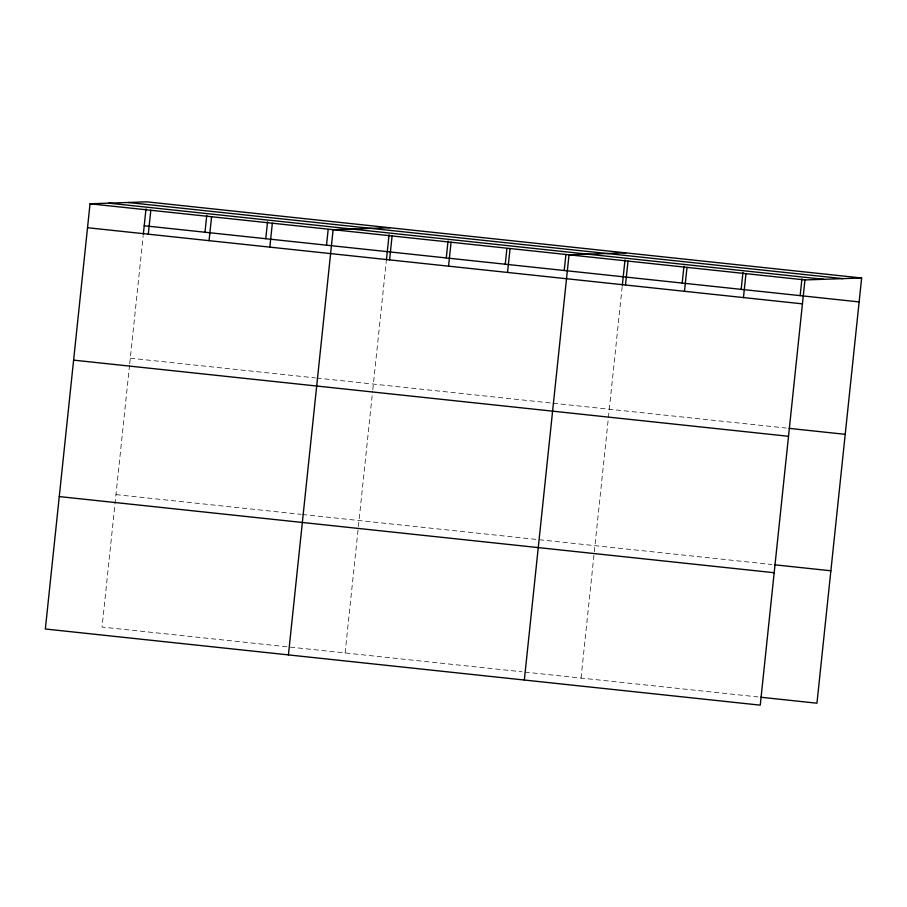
<?xml version="1.0" encoding="UTF-8"?>
<svg xmlns="http://www.w3.org/2000/svg" width="907" height="907" viewBox="0 0 907 907"><rect width="100%" height="100%" fill="white"/><g stroke="black" fill="none" stroke-linecap="round" stroke-linejoin="round"><path stroke-width="0.68" stroke-dasharray="4.54 3.4" d="M129.565 365.226L102.049 627.066L522.058 671.804M129.712 363.82L143.181 235.627M345.113 652.961L372.63 391.121M372.788 389.715L386.257 261.522M581.036 678.085L622.179 286.646M130.302 358.197L315.364 377.902M316.747 378.049L550.311 402.935M553.123 403.23L786.233 428.059M115.96 494.632L301.033 514.348M302.405 514.496L771.891 564.505M524.87 672.098L757.98 696.927"/><path stroke-width="1.36" d="M861.65 277.995L146.741 201.842L90.042 203.792L45.35 629.005L760.259 705.158L804.951 279.934L861.65 277.995L816.958 703.208L760.78 697.234M143.329 234.221L145.993 208.882M148.295 234.176L150.811 210.254M204.993 232.237L206.762 215.356M209.064 240.65L211.58 216.728M265.762 238.711L267.531 221.83M269.832 247.123L272.349 223.201M326.52 245.185L328.153 229.709M288.426 654.899L333.118 229.675L389.806 227.736M386.405 260.105L389.069 234.766M389.579 259.878L392.096 235.956M446.278 257.939L448.047 241.047M448.557 266.159L451.074 242.237M505.256 264.22L506.877 248.745M507.535 272.44L510.051 248.518M564.233 270.501L565.866 255.026M524.337 680.023L569.029 254.81L625.728 252.86M622.327 285.24L624.991 259.901M625.501 285.013L628.018 261.091M682.2 283.063L683.969 266.182M684.479 291.294L686.996 267.372M741.178 289.344L742.946 272.463M743.457 297.575L745.973 273.653M800.155 295.625L801.935 278.744M128.023 202.488L842.943 278.63M108.749 203.145L823.669 279.288M90.042 203.792L804.951 279.934M144.224 225.764L859.133 301.918M87.526 227.714L802.446 303.856M789.045 428.353L845.222 434.34M73.614 360.136L788.523 436.29M774.703 564.8L830.88 570.786M59.272 496.583L774.181 572.725"/></g></svg>
